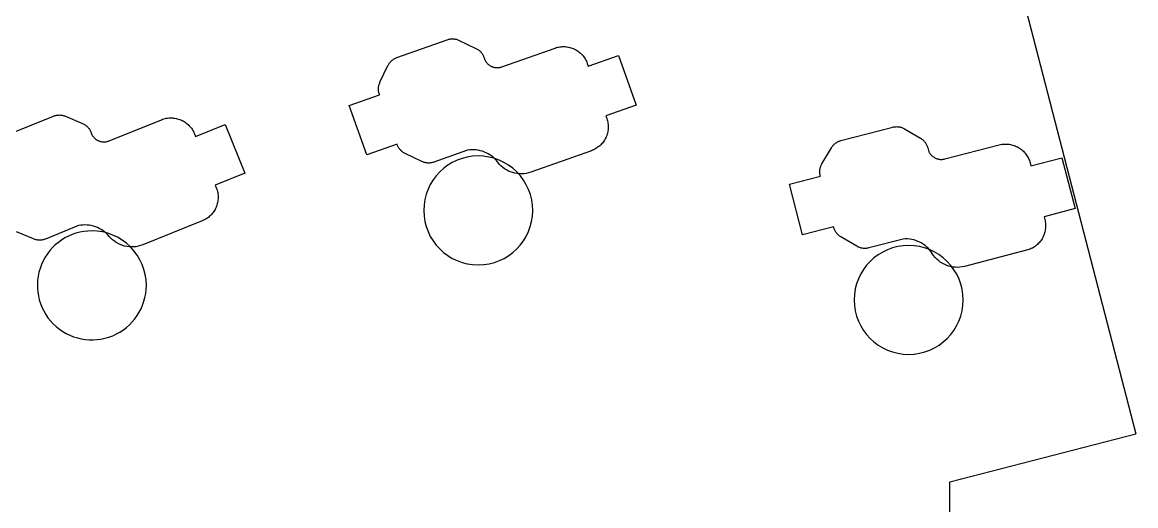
# Model space of a CAD drawing. Header units: millimetres. Extents: x 88 to 341, y 125 to 249.
# Drawn here: x 283.7 to 340.9, y 186.4 to 211.3 of the extents above; entities that cross this region are included whole.
import ezdxf

# ---------------------------------------------------------------- set-up
doc = ezdxf.new("R2010")
doc.units = ezdxf.units.MM
doc.layers.get('0').update_dxf_attribs({"linetype": 'CONTINUOUS'})

msp = doc.modelspace()

# ---------------------------------------------------------------- linework, layer by layer
at = {"color": 7}
for points in [[(331.3761, 227.0334), (340.9201, 190.1292)], [(331.3761, 227.0334), (340.9201, 190.1292)], [(282.76, 205.4159), (285.3111, 206.4466), (285.3482, 206.4606), (285.3859, 206.4726), (285.4239, 206.4827), (285.4623, 206.491), (285.5009, 206.4973), (285.5398, 206.5017), (285.5787, 206.5042), (285.6177, 206.5048), (285.6568, 206.5036), (285.6957, 206.5004), (285.7344, 206.4953), (285.773, 206.4883), (285.8112, 206.4794), (285.849, 206.4686), (285.8865, 206.4559), (285.9234, 206.4413), (286.8011, 206.0687), (286.8372, 206.0523), (286.8724, 206.0342), (286.9064, 206.0145), (286.9394, 205.9931), (286.9712, 205.9703), (287.0018, 205.946), (287.0311, 205.9202), (287.0591, 205.893), (287.0858, 205.8645), (287.111, 205.8348), (287.1348, 205.8037), (287.1571, 205.7716), (287.1779, 205.7382), (287.197, 205.7038), (287.2145, 205.6684), (287.2303, 205.632), (287.2869, 205.4919), (287.3035, 205.4629), (287.3213, 205.435), (287.3403, 205.4081), (287.3603, 205.3824), (287.3813, 205.3578), (287.4034, 205.3343), (287.4264, 205.3119), (287.4503, 205.2907), (287.475, 205.2707), (287.5005, 205.2519), (287.5268, 205.2343), (287.5538, 205.2179), (287.5815, 205.2028), (287.6098, 205.1889), (287.6386, 205.1763), (287.668, 205.1651), (287.6978, 205.1551), (287.728, 205.1465), (287.7587, 205.1392), (287.7896, 205.1333), (287.8209, 205.1287), (287.8524, 205.1256), (287.884, 205.1239), (287.9159, 205.1236), (287.9478, 205.1248), (287.9797, 205.1274), (288.0117, 205.1315), (288.0436, 205.1371), (288.0754, 205.1443), (288.1071, 205.1529), (288.1386, 205.1632), (288.1699, 205.175), (290.8587, 206.2613), (290.9191, 206.284), (290.9802, 206.3035), (291.0421, 206.32), (291.1044, 206.3334), (291.1672, 206.3437), (291.2303, 206.3508), (291.2936, 206.3549), (291.3571, 206.3559), (291.4204, 206.3538), (291.4837, 206.3486), (291.5467, 206.3404), (291.6093, 206.329), (291.6714, 206.3145), (291.7329, 206.297), (291.7937, 206.2763), (291.8537, 206.2526), (291.9124, 206.226), (291.9695, 206.1966), (292.0248, 206.1645), (292.0784, 206.1299), (292.13, 206.0927), (292.1797, 206.0532), (292.2274, 206.0113), (292.2729, 205.9672), (292.3163, 205.9209), (292.3573, 205.8725), (292.396, 205.8221), (292.4322, 205.7698), (292.4659, 205.7156), (292.497, 205.6597), (292.5254, 205.6021), (292.551, 205.543), (292.6072, 205.4039), (294.1371, 206.022), (295.1485, 203.5186), (293.6187, 202.9005), (293.6749, 202.7614), (293.6975, 202.701), (293.7171, 202.6399), (293.7336, 202.5781), (293.7469, 202.5157), (293.7572, 202.4529), (293.7644, 202.3898), (293.7685, 202.3265), (293.7695, 202.2631), (293.7674, 202.1997), (293.7622, 202.1365), (293.7539, 202.0735), (293.7425, 202.0109), (293.7281, 201.9487), (293.7105, 201.8872), (293.6899, 201.8264), (293.6662, 201.7665), (293.6395, 201.7078), (293.6101, 201.6507), (293.5781, 201.5953), (293.5434, 201.5418), (293.5063, 201.4901), (293.4667, 201.4404), (293.4248, 201.3927), (293.3807, 201.3472), (293.3344, 201.3039), (293.286, 201.2628), (293.2356, 201.2241), (293.1833, 201.1879), (293.1292, 201.1542), (293.0733, 201.1231), (293.0157, 201.0947), (292.9565, 201.0691), (289.8968, 199.8329), (289.782, 199.7918), (289.6656, 199.7605), (289.5482, 199.7387), (289.4303, 199.7265), (289.3125, 199.7236), (289.1953, 199.7299), (289.0793, 199.7453), (288.965, 199.7696), (288.8529, 199.8027), (288.7435, 199.8445), (288.6375, 199.8948), (288.5353, 199.9535), (288.4376, 200.0204), (288.3447, 200.0955), (288.2573, 200.1785), (288.176, 200.2694), (288.1016, 200.3533), (288.0224, 200.4312), (287.9385, 200.503), (287.8505, 200.5685), (287.7586, 200.6275), (287.6632, 200.6801), (287.5647, 200.7259), (287.4634, 200.765), (287.3597, 200.7972), (287.2539, 200.8224), (287.1465, 200.8404), (287.0378, 200.8511), (286.9281, 200.8544), (286.8178, 200.8501), (286.7074, 200.8382), (286.597, 200.8185), (284.8952, 200.131), (284.8581, 200.117), (284.8204, 200.105), (284.7824, 200.0948), (284.744, 200.0866), (284.7054, 200.0803), (284.6665, 200.0759), (284.6276, 200.0733), (284.5886, 200.0727), (284.5496, 200.074), (284.5106, 200.0772), (284.4719, 200.0823), (284.4333, 200.0893), (284.3951, 200.0982), (284.3573, 200.109), (284.3199, 200.1217), (284.2829, 200.1363), (283.4052, 200.5089)], [(282.76, 205.4159), (285.3111, 206.4466), (285.3482, 206.4606), (285.3859, 206.4726), (285.4239, 206.4827), (285.4623, 206.491), (285.5009, 206.4973), (285.5398, 206.5017), (285.5787, 206.5042), (285.6177, 206.5048), (285.6568, 206.5036), (285.6957, 206.5004), (285.7344, 206.4953), (285.773, 206.4883), (285.8112, 206.4794), (285.849, 206.4686), (285.8865, 206.4559), (285.9234, 206.4413), (286.8011, 206.0687), (286.8372, 206.0523), (286.8724, 206.0342), (286.9064, 206.0145), (286.9394, 205.9931), (286.9712, 205.9703), (287.0018, 205.946), (287.0311, 205.9202), (287.0591, 205.893), (287.0858, 205.8645), (287.111, 205.8348), (287.1348, 205.8037), (287.1571, 205.7716), (287.1779, 205.7382), (287.197, 205.7038), (287.2145, 205.6684), (287.2303, 205.632), (287.2869, 205.4919), (287.3035, 205.4629), (287.3213, 205.435), (287.3403, 205.4081), (287.3603, 205.3824), (287.3813, 205.3578), (287.4034, 205.3343), (287.4264, 205.3119), (287.4503, 205.2907), (287.475, 205.2707), (287.5005, 205.2519), (287.5268, 205.2343), (287.5538, 205.2179), (287.5815, 205.2028), (287.6098, 205.1889), (287.6386, 205.1763), (287.668, 205.1651), (287.6978, 205.1551), (287.728, 205.1465), (287.7587, 205.1392), (287.7896, 205.1333), (287.8209, 205.1287), (287.8524, 205.1256), (287.884, 205.1239), (287.9159, 205.1236), (287.9478, 205.1248), (287.9797, 205.1274), (288.0117, 205.1315), (288.0436, 205.1371), (288.0754, 205.1443), (288.1071, 205.1529), (288.1386, 205.1632), (288.1699, 205.175), (290.8587, 206.2613), (290.9191, 206.284), (290.9802, 206.3035), (291.0421, 206.32), (291.1044, 206.3334), (291.1672, 206.3437), (291.2303, 206.3508), (291.2936, 206.3549), (291.3571, 206.3559), (291.4204, 206.3538), (291.4837, 206.3486), (291.5467, 206.3404), (291.6093, 206.329), (291.6714, 206.3145), (291.7329, 206.297), (291.7937, 206.2763), (291.8537, 206.2526), (291.9124, 206.226), (291.9695, 206.1966), (292.0248, 206.1645), (292.0784, 206.1299), (292.13, 206.0927), (292.1797, 206.0532), (292.2274, 206.0113), (292.2729, 205.9672), (292.3163, 205.9209), (292.3573, 205.8725), (292.396, 205.8221), (292.4322, 205.7698), (292.4659, 205.7156), (292.497, 205.6597), (292.5254, 205.6021), (292.551, 205.543), (292.6072, 205.4039), (294.1371, 206.022), (295.1485, 203.5186), (293.6187, 202.9005), (293.6749, 202.7614), (293.6975, 202.701), (293.7171, 202.6399), (293.7336, 202.5781), (293.7469, 202.5157), (293.7572, 202.4529), (293.7644, 202.3898), (293.7685, 202.3265), (293.7695, 202.2631), (293.7674, 202.1997), (293.7622, 202.1365), (293.7539, 202.0735), (293.7425, 202.0109), (293.7281, 201.9487), (293.7105, 201.8872), (293.6899, 201.8264), (293.6662, 201.7665), (293.6395, 201.7078), (293.6101, 201.6507), (293.5781, 201.5953), (293.5434, 201.5418), (293.5063, 201.4901), (293.4667, 201.4404), (293.4248, 201.3927), (293.3807, 201.3472), (293.3344, 201.3039), (293.286, 201.2628), (293.2356, 201.2241), (293.1833, 201.1879), (293.1292, 201.1542), (293.0733, 201.1231), (293.0157, 201.0947), (292.9565, 201.0691), (289.8968, 199.8329), (289.782, 199.7918), (289.6656, 199.7605), (289.5482, 199.7387), (289.4303, 199.7265), (289.3125, 199.7236), (289.1953, 199.7299), (289.0793, 199.7453), (288.965, 199.7696), (288.8529, 199.8027), (288.7435, 199.8445), (288.6375, 199.8948), (288.5353, 199.9535), (288.4376, 200.0204), (288.3447, 200.0955), (288.2573, 200.1785), (288.176, 200.2694), (288.1016, 200.3533), (288.0224, 200.4312), (287.9385, 200.503), (287.8505, 200.5685), (287.7586, 200.6275), (287.6632, 200.6801), (287.5647, 200.7259), (287.4634, 200.765), (287.3597, 200.7972), (287.2539, 200.8224), (287.1465, 200.8404), (287.0378, 200.8511), (286.9281, 200.8544), (286.8178, 200.8501), (286.7074, 200.8382), (286.597, 200.8185), (284.8952, 200.131), (284.8581, 200.117), (284.8204, 200.105), (284.7824, 200.0948), (284.744, 200.0866), (284.7054, 200.0803), (284.6665, 200.0759), (284.6276, 200.0733), (284.5886, 200.0727), (284.5496, 200.074), (284.5106, 200.0772), (284.4719, 200.0823), (284.4333, 200.0893), (284.3951, 200.0982), (284.3573, 200.109), (284.3199, 200.1217), (284.2829, 200.1363), (283.4052, 200.5089)], [(331.3761, 187.661), (340.9201, 190.1292)], [(331.3761, 187.661), (340.9201, 190.1292)], [(298.284, 166.8266), (331.3761, 166.8266), (331.3761, 187.661)], [(298.284, 166.8266), (331.3761, 166.8266), (331.3761, 187.661)]]:
    msp.add_lwpolyline(points, dxfattribs=at)
for points in [[(305.8554, 210.4173), (305.8943, 210.4143), (305.9331, 210.4094), (305.9716, 210.4026), (306.0097, 210.3939), (306.0475, 210.3834), (306.0849, 210.3709), (306.1217, 210.3566), (306.1579, 210.3404), (307.0186, 209.9299), (307.054, 209.912), (307.0883, 209.8923), (307.1215, 209.8711), (307.1535, 209.8484), (307.1842, 209.8242), (307.2137, 209.7985), (307.2419, 209.7715), (307.2687, 209.7432), (307.2941, 209.7135), (307.3181, 209.6827), (307.3405, 209.6507), (307.3613, 209.6175), (307.3806, 209.5833), (307.3982, 209.5481), (307.4141, 209.512), (307.4283, 209.4749), (307.4787, 209.3325), (307.4941, 209.3028), (307.5107, 209.2741), (307.5284, 209.2465), (307.5473, 209.2199), (307.5673, 209.1944), (307.5883, 209.1699), (307.6103, 209.1466), (307.6332, 209.1244), (307.6571, 209.1033), (307.6818, 209.0834), (307.7072, 209.0646), (307.7335, 209.0471), (307.7605, 209.0308), (307.7881, 209.0157), (307.8164, 209.0019), (307.8452, 208.9893), (307.8746, 208.9781), (307.9044, 208.9681), (307.9347, 208.9595), (307.9654, 208.9523), (307.9964, 208.9464), (308.0277, 208.9419), (308.0593, 208.9388), (308.0911, 208.9371), (308.123, 208.9369), (308.1551, 208.9381), (308.1872, 208.9408), (308.2193, 208.945), (308.2514, 208.9508), (308.2834, 208.9581), (308.3154, 208.9669), (308.3471, 208.9773), (311.0808, 209.9454), (311.1421, 209.9654), (311.204, 209.9823), (311.2665, 209.996), (311.3294, 210.0067), (311.3926, 210.0142), (311.4559, 210.0186), (311.5194, 210.0199), (311.5828, 210.0181), (311.646, 210.0133), (311.7089, 210.0053), (311.7715, 209.9943), (311.8335, 209.9802), (311.895, 209.9631), (311.9557, 209.9429), (312.0155, 209.9196), (312.0744, 209.8933), (312.1319, 209.8641), (312.1876, 209.8322), (312.2415, 209.7978), (312.2935, 209.7608), (312.3435, 209.7215), (312.3914, 209.6798), (312.4372, 209.6359), (312.4808, 209.5898), (312.5221, 209.5416), (312.561, 209.4915), (312.5974, 209.4395), (312.6313, 209.3856), (312.6626, 209.3301), (312.6913, 209.2729), (312.7171, 209.2141), (312.7402, 209.1539), (312.7902, 209.0125), (314.3456, 209.5633), (315.2469, 207.0181), (313.6915, 206.4673), (313.7416, 206.326), (313.7616, 206.2647), (313.7785, 206.2027), (313.7922, 206.1402), (313.8029, 206.0773), (313.8104, 206.0142), (313.8148, 205.9508), (313.8161, 205.8874), (313.8144, 205.824), (313.8095, 205.7607), (313.8015, 205.6978), (313.7905, 205.6352), (313.7764, 205.5732), (313.7593, 205.5117), (313.7391, 205.451), (313.7158, 205.3912), (313.6895, 205.3323), (313.6603, 205.2748), (313.6284, 205.2191), (313.594, 205.1652), (313.5571, 205.1132), (313.5177, 205.0632), (313.476, 205.0153), (313.4321, 204.9695), (313.386, 204.9259), (313.3379, 204.8846), (313.2877, 204.8457), (313.2357, 204.8093), (313.1819, 204.7754), (313.1263, 204.7441), (313.0691, 204.7155), (313.0103, 204.6896), (312.9501, 204.6666), (309.8394, 203.565), (309.7228, 203.529), (309.6052, 203.5027), (309.487, 203.4862), (309.3687, 203.4791), (309.2509, 203.4813), (309.1341, 203.4927), (309.0188, 203.5132), (308.9057, 203.5425), (308.7951, 203.5804), (308.6877, 203.6269), (308.584, 203.6818), (308.4845, 203.7449), (308.3897, 203.816), (308.3002, 203.8951), (308.2165, 203.9818), (308.1392, 204.0762), (308.0686, 204.1633), (307.9928, 204.2445), (307.9122, 204.3199), (307.8271, 204.3891), (307.7378, 204.4522), (307.6448, 204.5088), (307.5484, 204.5589), (307.4489, 204.6024), (307.3467, 204.6391), (307.2422, 204.6689), (307.1356, 204.6915), (307.0275, 204.707), (306.9181, 204.715), (306.8077, 204.7156), (306.6968, 204.7085), (306.5857, 204.6936), (304.8555, 204.081), (304.8178, 204.0686), (304.7797, 204.0583), (304.7413, 204.0498), (304.7026, 204.0432), (304.6637, 204.0386), (304.6247, 204.0359), (304.5856, 204.0351), (304.5466, 204.0362), (304.5077, 204.0392), (304.469, 204.0441), (304.4305, 204.0508), (304.3923, 204.0595), (304.3545, 204.0701), (304.3171, 204.0825), (304.2803, 204.0968), (304.2441, 204.113), (303.3834, 204.5235), (303.348, 204.5415), (303.3137, 204.5611), (303.2806, 204.5823), (303.2486, 204.605), (303.2178, 204.6293), (303.1883, 204.6549), (303.1601, 204.6819), (303.1333, 204.7103), (303.1079, 204.7399), (303.084, 204.7708), (303.0616, 204.8028), (303.0407, 204.8359), (303.0214, 204.8701), (303.0038, 204.9053), (302.9879, 204.9415), (302.9737, 204.9785), (302.9651, 205.0028), (301.4098, 204.452), (300.5085, 206.9972), (302.0638, 207.5479), (302.0553, 207.5722), (302.0429, 207.6099), (302.0326, 207.648), (302.0241, 207.6865), (302.0175, 207.7252), (302.0129, 207.7641), (302.0102, 207.8031), (302.0094, 207.8421), (302.0105, 207.8811), (302.0135, 207.92), (302.0183, 207.9588), (302.0251, 207.9973), (302.0338, 208.0354), (302.0444, 208.0732), (302.0568, 208.1106), (302.0711, 208.1474), (302.0873, 208.1837), (302.4978, 209.0443), (302.5158, 209.0797), (302.5354, 209.114), (302.5566, 209.1472), (302.5793, 209.1792), (302.6035, 209.2099), (302.6292, 209.2394), (302.6562, 209.2676), (302.6846, 209.2944), (302.7142, 209.3198), (302.7451, 209.3438), (302.7771, 209.3662), (302.8102, 209.3871), (302.8444, 209.4063), (302.8796, 209.4239), (302.9158, 209.4399), (302.9528, 209.454), (305.5465, 210.3725), (305.5842, 210.3848), (305.6223, 210.3952), (305.6608, 210.4036), (305.6995, 210.4102), (305.7384, 210.4148), (305.7774, 210.4175), (305.8164, 210.4184)], [(305.8554, 210.4173), (305.8943, 210.4143), (305.9331, 210.4094), (305.9716, 210.4026), (306.0097, 210.3939), (306.0475, 210.3834), (306.0849, 210.3709), (306.1217, 210.3566), (306.1579, 210.3404), (307.0186, 209.9299), (307.054, 209.912), (307.0883, 209.8923), (307.1215, 209.8711), (307.1535, 209.8484), (307.1842, 209.8242), (307.2137, 209.7985), (307.2419, 209.7715), (307.2687, 209.7432), (307.2941, 209.7135), (307.3181, 209.6827), (307.3405, 209.6507), (307.3613, 209.6175), (307.3806, 209.5833), (307.3982, 209.5481), (307.4141, 209.512), (307.4283, 209.4749), (307.4787, 209.3325), (307.4941, 209.3028), (307.5107, 209.2741), (307.5284, 209.2465), (307.5473, 209.2199), (307.5673, 209.1944), (307.5883, 209.1699), (307.6103, 209.1466), (307.6332, 209.1244), (307.6571, 209.1033), (307.6818, 209.0834), (307.7072, 209.0646), (307.7335, 209.0471), (307.7605, 209.0308), (307.7881, 209.0157), (307.8164, 209.0019), (307.8452, 208.9893), (307.8746, 208.9781), (307.9044, 208.9681), (307.9347, 208.9595), (307.9654, 208.9523), (307.9964, 208.9464), (308.0277, 208.9419), (308.0593, 208.9388), (308.0911, 208.9371), (308.123, 208.9369), (308.1551, 208.9381), (308.1872, 208.9408), (308.2193, 208.945), (308.2514, 208.9508), (308.2834, 208.9581), (308.3154, 208.9669), (308.3471, 208.9773), (311.0808, 209.9454), (311.1421, 209.9654), (311.204, 209.9823), (311.2665, 209.996), (311.3294, 210.0067), (311.3926, 210.0142), (311.4559, 210.0186), (311.5194, 210.0199), (311.5828, 210.0181), (311.646, 210.0133), (311.7089, 210.0053), (311.7715, 209.9943), (311.8335, 209.9802), (311.895, 209.9631), (311.9557, 209.9429), (312.0155, 209.9196), (312.0744, 209.8933), (312.1319, 209.8641), (312.1876, 209.8322), (312.2415, 209.7978), (312.2935, 209.7608), (312.3435, 209.7215), (312.3914, 209.6798), (312.4372, 209.6359), (312.4808, 209.5898), (312.5221, 209.5416), (312.561, 209.4915), (312.5974, 209.4395), (312.6313, 209.3856), (312.6626, 209.3301), (312.6913, 209.2729), (312.7171, 209.2141), (312.7402, 209.1539), (312.7902, 209.0125), (314.3456, 209.5633), (315.2469, 207.0181), (313.6915, 206.4673), (313.7416, 206.326), (313.7616, 206.2647), (313.7785, 206.2027), (313.7922, 206.1402), (313.8029, 206.0773), (313.8104, 206.0142), (313.8148, 205.9508), (313.8161, 205.8874), (313.8144, 205.824), (313.8095, 205.7607), (313.8015, 205.6978), (313.7905, 205.6352), (313.7764, 205.5732), (313.7593, 205.5117), (313.7391, 205.451), (313.7158, 205.3912), (313.6895, 205.3323), (313.6603, 205.2748), (313.6284, 205.2191), (313.594, 205.1652), (313.5571, 205.1132), (313.5177, 205.0632), (313.476, 205.0153), (313.4321, 204.9695), (313.386, 204.9259), (313.3379, 204.8846), (313.2877, 204.8457), (313.2357, 204.8093), (313.1819, 204.7754), (313.1263, 204.7441), (313.0691, 204.7155), (313.0103, 204.6896), (312.9501, 204.6666), (309.8394, 203.565), (309.7228, 203.529), (309.6052, 203.5027), (309.487, 203.4862), (309.3687, 203.4791), (309.2509, 203.4813), (309.1341, 203.4927), (309.0188, 203.5132), (308.9057, 203.5425), (308.7951, 203.5804), (308.6877, 203.6269), (308.584, 203.6818), (308.4845, 203.7449), (308.3897, 203.816), (308.3002, 203.8951), (308.2165, 203.9818), (308.1392, 204.0762), (308.0686, 204.1633), (307.9928, 204.2445), (307.9122, 204.3199), (307.8271, 204.3891), (307.7378, 204.4522), (307.6448, 204.5088), (307.5484, 204.5589), (307.4489, 204.6024), (307.3467, 204.6391), (307.2422, 204.6689), (307.1356, 204.6915), (307.0275, 204.707), (306.9181, 204.715), (306.8077, 204.7156), (306.6968, 204.7085), (306.5857, 204.6936), (304.8555, 204.081), (304.8178, 204.0686), (304.7797, 204.0583), (304.7413, 204.0498), (304.7026, 204.0432), (304.6637, 204.0386), (304.6247, 204.0359), (304.5856, 204.0351), (304.5466, 204.0362), (304.5077, 204.0392), (304.469, 204.0441), (304.4305, 204.0508), (304.3923, 204.0595), (304.3545, 204.0701), (304.3171, 204.0825), (304.2803, 204.0968), (304.2441, 204.113), (303.3834, 204.5235), (303.348, 204.5415), (303.3137, 204.5611), (303.2806, 204.5823), (303.2486, 204.605), (303.2178, 204.6293), (303.1883, 204.6549), (303.1601, 204.6819), (303.1333, 204.7103), (303.1079, 204.7399), (303.084, 204.7708), (303.0616, 204.8028), (303.0407, 204.8359), (303.0214, 204.8701), (303.0038, 204.9053), (302.9879, 204.9415), (302.9737, 204.9785), (302.9651, 205.0028), (301.4098, 204.452), (300.5085, 206.9972), (302.0638, 207.5479), (302.0553, 207.5722), (302.0429, 207.6099), (302.0326, 207.648), (302.0241, 207.6865), (302.0175, 207.7252), (302.0129, 207.7641), (302.0102, 207.8031), (302.0094, 207.8421), (302.0105, 207.8811), (302.0135, 207.92), (302.0183, 207.9588), (302.0251, 207.9973), (302.0338, 208.0354), (302.0444, 208.0732), (302.0568, 208.1106), (302.0711, 208.1474), (302.0873, 208.1837), (302.4978, 209.0443), (302.5158, 209.0797), (302.5354, 209.114), (302.5566, 209.1472), (302.5793, 209.1792), (302.6035, 209.2099), (302.6292, 209.2394), (302.6562, 209.2676), (302.6846, 209.2944), (302.7142, 209.3198), (302.7451, 209.3438), (302.7771, 209.3662), (302.8102, 209.3871), (302.8444, 209.4063), (302.8796, 209.4239), (302.9158, 209.4399), (302.9528, 209.454), (305.5465, 210.3725), (305.5842, 210.3848), (305.6223, 210.3952), (305.6608, 210.4036), (305.6995, 210.4102), (305.7384, 210.4148), (305.7774, 210.4175), (305.8164, 210.4184)], [(328.6681, 205.905), (328.7071, 205.9024), (328.7458, 205.8979), (328.7843, 205.8915), (328.8225, 205.8833), (328.8603, 205.8732), (328.8975, 205.8612), (328.9343, 205.8474), (328.9704, 205.8317), (329.0058, 205.8143), (329.0405, 205.795), (329.8621, 205.311), (329.8958, 205.29), (329.9283, 205.2675), (329.9595, 205.2435), (329.9894, 205.2181), (330.0179, 205.1913), (330.045, 205.1631), (330.0708, 205.1337), (330.095, 205.1032), (330.1177, 205.0714), (330.1389, 205.0386), (330.1584, 205.0048), (330.1763, 204.9699), (330.1925, 204.9342), (330.207, 204.8976), (330.2197, 204.8602), (330.2306, 204.822), (330.2684, 204.6757), (330.2811, 204.6448), (330.2952, 204.6148), (330.3104, 204.5857), (330.3269, 204.5576), (330.3446, 204.5304), (330.3634, 204.5042), (330.3833, 204.4791), (330.4042, 204.455), (330.4261, 204.4319), (330.449, 204.4099), (330.4727, 204.389), (330.4974, 204.3693), (330.5228, 204.3506), (330.549, 204.3332), (330.576, 204.317), (330.6036, 204.302), (330.6319, 204.2882), (330.6608, 204.2757), (330.6902, 204.2645), (330.7201, 204.2546), (330.7505, 204.246), (330.7813, 204.2388), (330.8125, 204.2329), (330.844, 204.2285), (330.8758, 204.2255), (330.9078, 204.2239), (330.94, 204.2238), (330.9724, 204.2252), (331.0049, 204.2282), (331.0374, 204.2326), (331.07, 204.2386), (331.1025, 204.2463), (333.9102, 204.9724), (333.973, 204.9869), (334.0362, 204.9984), (334.0996, 205.0066), (334.1632, 205.0117), (334.2268, 205.0137), (334.2903, 205.0126), (334.3536, 205.0084), (334.4166, 205.0011), (334.4792, 204.9908), (334.5412, 204.9774), (334.6025, 204.9609), (334.6631, 204.9415), (334.7228, 204.919), (334.7815, 204.8936), (334.8391, 204.8652), (334.8955, 204.8339), (334.9502, 204.7998), (335.0029, 204.7632), (335.0536, 204.7242), (335.1022, 204.6828), (335.1486, 204.6393), (335.1927, 204.5936), (335.2345, 204.5458), (335.2739, 204.4961), (335.3108, 204.4446), (335.3452, 204.3912), (335.377, 204.3362), (335.4061, 204.2796), (335.4324, 204.2215), (335.4559, 204.1621), (335.4766, 204.1013), (335.4943, 204.0393), (335.5318, 203.894), (337.1293, 204.3072), (337.8053, 201.6932), (336.2078, 201.28), (336.2454, 201.1348), (336.26, 201.072), (336.2714, 201.0088), (336.2797, 200.9454), (336.2848, 200.8818), (336.2868, 200.8182), (336.2857, 200.7547), (336.2814, 200.6914), (336.2742, 200.6284), (336.2638, 200.5658), (336.2504, 200.5038), (336.234, 200.4424), (336.2145, 200.3819), (336.1921, 200.3222), (336.1667, 200.2635), (336.1383, 200.2059), (336.1069, 200.1495), (336.0728, 200.0948), (336.0362, 200.042), (335.9972, 199.9913), (335.9559, 199.9428), (335.9123, 199.8964), (335.8666, 199.8523), (335.8189, 199.8105), (335.7692, 199.7711), (335.7176, 199.7342), (335.6643, 199.6998), (335.6093, 199.668), (335.5527, 199.6389), (335.4946, 199.6126), (335.4351, 199.5891), (335.3743, 199.5684), (335.3123, 199.5507), (332.1174, 198.7245), (331.9982, 198.6987), (331.8787, 198.6828), (331.7595, 198.6766), (331.641, 198.6799), (331.5239, 198.6924), (331.4085, 198.714), (331.2955, 198.7444), (331.1853, 198.7834), (331.0785, 198.8309), (330.9755, 198.8865), (330.877, 198.9503), (330.7833, 199.0218), (330.6951, 199.1009), (330.6129, 199.1874), (330.5371, 199.2812), (330.4682, 199.3819), (330.4055, 199.4748), (330.3371, 199.5624), (330.2634, 199.6444), (330.1846, 199.7208), (330.1012, 199.7914), (330.0135, 199.856), (329.9218, 199.9143), (329.8265, 199.9663), (329.7278, 200.0117), (329.6263, 200.0505), (329.5222, 200.0823), (329.4158, 200.1072), (329.3074, 200.1247), (329.1976, 200.1349), (329.0865, 200.1375), (328.9745, 200.1324), (327.1975, 199.6728), (327.1589, 199.6639), (327.12, 199.6568), (327.0809, 199.6517), (327.0418, 199.6486), (327.0027, 199.6474), (326.9636, 199.6481), (326.9246, 199.6507), (326.8859, 199.6551), (326.8474, 199.6615), (326.8092, 199.6698), (326.7714, 199.6799), (326.7342, 199.6918), (326.6974, 199.7056), (326.6613, 199.7213), (326.6259, 199.7388), (326.5912, 199.7581), (325.7696, 200.242), (325.7359, 200.263), (325.7034, 200.2855), (325.6722, 200.3095), (325.6423, 200.335), (325.6138, 200.3618), (325.5866, 200.3899), (325.5609, 200.4193), (325.5367, 200.4499), (325.514, 200.4816), (325.4928, 200.5144), (325.4733, 200.5483), (325.4554, 200.5831), (325.4392, 200.6188), (325.4247, 200.6554), (325.412, 200.6929), (325.4011, 200.731), (325.3946, 200.7559), (323.7972, 200.3428), (323.1212, 202.9568), (324.7186, 203.3699), (324.7122, 203.3948), (324.7032, 203.4335), (324.6962, 203.4724), (324.6911, 203.5114), (324.6879, 203.5505), (324.6867, 203.5897), (324.6874, 203.6288), (324.69, 203.6677), (324.6945, 203.7065), (324.7008, 203.745), (324.7091, 203.7832), (324.7192, 203.8209), (324.7312, 203.8582), (324.745, 203.8949), (324.7606, 203.9311), (324.7781, 203.9665), (324.7974, 204.0012), (325.2814, 204.8228), (325.3023, 204.8565), (325.3249, 204.8889), (325.3489, 204.9201), (325.3743, 204.95), (325.4011, 204.9786), (325.4292, 205.0057), (325.4586, 205.0314), (325.4892, 205.0557), (325.5209, 205.0784), (325.5538, 205.0995), (325.5876, 205.1191), (325.6224, 205.137), (325.6582, 205.1532), (325.6948, 205.1677), (325.7322, 205.1804), (325.7704, 205.1913), (328.4342, 205.8802), (328.4728, 205.8892), (328.5117, 205.8962), (328.5507, 205.9013), (328.5899, 205.9044), (328.629, 205.9057)], [(328.6681, 205.905), (328.7071, 205.9024), (328.7458, 205.8979), (328.7843, 205.8915), (328.8225, 205.8833), (328.8603, 205.8732), (328.8975, 205.8612), (328.9343, 205.8474), (328.9704, 205.8317), (329.0058, 205.8143), (329.0405, 205.795), (329.8621, 205.311), (329.8958, 205.29), (329.9283, 205.2675), (329.9595, 205.2435), (329.9894, 205.2181), (330.0179, 205.1913), (330.045, 205.1631), (330.0708, 205.1337), (330.095, 205.1032), (330.1177, 205.0714), (330.1389, 205.0386), (330.1584, 205.0048), (330.1763, 204.9699), (330.1925, 204.9342), (330.207, 204.8976), (330.2197, 204.8602), (330.2306, 204.822), (330.2684, 204.6757), (330.2811, 204.6448), (330.2952, 204.6148), (330.3104, 204.5857), (330.3269, 204.5576), (330.3446, 204.5304), (330.3634, 204.5042), (330.3833, 204.4791), (330.4042, 204.455), (330.4261, 204.4319), (330.449, 204.4099), (330.4727, 204.389), (330.4974, 204.3693), (330.5228, 204.3506), (330.549, 204.3332), (330.576, 204.317), (330.6036, 204.302), (330.6319, 204.2882), (330.6608, 204.2757), (330.6902, 204.2645), (330.7201, 204.2546), (330.7505, 204.246), (330.7813, 204.2388), (330.8125, 204.2329), (330.844, 204.2285), (330.8758, 204.2255), (330.9078, 204.2239), (330.94, 204.2238), (330.9724, 204.2252), (331.0049, 204.2282), (331.0374, 204.2326), (331.07, 204.2386), (331.1025, 204.2463), (333.9102, 204.9724), (333.973, 204.9869), (334.0362, 204.9984), (334.0996, 205.0066), (334.1632, 205.0117), (334.2268, 205.0137), (334.2903, 205.0126), (334.3536, 205.0084), (334.4166, 205.0011), (334.4792, 204.9908), (334.5412, 204.9774), (334.6025, 204.9609), (334.6631, 204.9415), (334.7228, 204.919), (334.7815, 204.8936), (334.8391, 204.8652), (334.8955, 204.8339), (334.9502, 204.7998), (335.0029, 204.7632), (335.0536, 204.7242), (335.1022, 204.6828), (335.1486, 204.6393), (335.1927, 204.5936), (335.2345, 204.5458), (335.2739, 204.4961), (335.3108, 204.4446), (335.3452, 204.3912), (335.377, 204.3362), (335.4061, 204.2796), (335.4324, 204.2215), (335.4559, 204.1621), (335.4766, 204.1013), (335.4943, 204.0393), (335.5318, 203.894), (337.1293, 204.3072), (337.8053, 201.6932), (336.2078, 201.28), (336.2454, 201.1348), (336.26, 201.072), (336.2714, 201.0088), (336.2797, 200.9454), (336.2848, 200.8818), (336.2868, 200.8182), (336.2857, 200.7547), (336.2814, 200.6914), (336.2742, 200.6284), (336.2638, 200.5658), (336.2504, 200.5038), (336.234, 200.4424), (336.2145, 200.3819), (336.1921, 200.3222), (336.1667, 200.2635), (336.1383, 200.2059), (336.1069, 200.1495), (336.0728, 200.0948), (336.0362, 200.042), (335.9972, 199.9913), (335.9559, 199.9428), (335.9123, 199.8964), (335.8666, 199.8523), (335.8189, 199.8105), (335.7692, 199.7711), (335.7176, 199.7342), (335.6643, 199.6998), (335.6093, 199.668), (335.5527, 199.6389), (335.4946, 199.6126), (335.4351, 199.5891), (335.3743, 199.5684), (335.3123, 199.5507), (332.1174, 198.7245), (331.9982, 198.6987), (331.8787, 198.6828), (331.7595, 198.6766), (331.641, 198.6799), (331.5239, 198.6924), (331.4085, 198.714), (331.2955, 198.7444), (331.1853, 198.7834), (331.0785, 198.8309), (330.9755, 198.8865), (330.877, 198.9503), (330.7833, 199.0218), (330.6951, 199.1009), (330.6129, 199.1874), (330.5371, 199.2812), (330.4682, 199.3819), (330.4055, 199.4748), (330.3371, 199.5624), (330.2634, 199.6444), (330.1846, 199.7208), (330.1012, 199.7914), (330.0135, 199.856), (329.9218, 199.9143), (329.8265, 199.9663), (329.7278, 200.0117), (329.6263, 200.0505), (329.5222, 200.0823), (329.4158, 200.1072), (329.3074, 200.1247), (329.1976, 200.1349), (329.0865, 200.1375), (328.9745, 200.1324), (327.1975, 199.6728), (327.1589, 199.6639), (327.12, 199.6568), (327.0809, 199.6517), (327.0418, 199.6486), (327.0027, 199.6474), (326.9636, 199.6481), (326.9246, 199.6507), (326.8859, 199.6551), (326.8474, 199.6615), (326.8092, 199.6698), (326.7714, 199.6799), (326.7342, 199.6918), (326.6974, 199.7056), (326.6613, 199.7213), (326.6259, 199.7388), (326.5912, 199.7581), (325.7696, 200.242), (325.7359, 200.263), (325.7034, 200.2855), (325.6722, 200.3095), (325.6423, 200.335), (325.6138, 200.3618), (325.5866, 200.3899), (325.5609, 200.4193), (325.5367, 200.4499), (325.514, 200.4816), (325.4928, 200.5144), (325.4733, 200.5483), (325.4554, 200.5831), (325.4392, 200.6188), (325.4247, 200.6554), (325.412, 200.6929), (325.4011, 200.731), (325.3946, 200.7559), (323.7972, 200.3428), (323.1212, 202.9568), (324.7186, 203.3699), (324.7122, 203.3948), (324.7032, 203.4335), (324.6962, 203.4724), (324.6911, 203.5114), (324.6879, 203.5505), (324.6867, 203.5897), (324.6874, 203.6288), (324.69, 203.6677), (324.6945, 203.7065), (324.7008, 203.745), (324.7091, 203.7832), (324.7192, 203.8209), (324.7312, 203.8582), (324.745, 203.8949), (324.7606, 203.9311), (324.7781, 203.9665), (324.7974, 204.0012), (325.2814, 204.8228), (325.3023, 204.8565), (325.3249, 204.8889), (325.3489, 204.9201), (325.3743, 204.95), (325.4011, 204.9786), (325.4292, 205.0057), (325.4586, 205.0314), (325.4892, 205.0557), (325.5209, 205.0784), (325.5538, 205.0995), (325.5876, 205.1191), (325.6224, 205.137), (325.6582, 205.1532), (325.6948, 205.1677), (325.7322, 205.1804), (325.7704, 205.1913), (328.4342, 205.8802), (328.4728, 205.8892), (328.5117, 205.8962), (328.5507, 205.9013), (328.5899, 205.9044), (328.629, 205.9057)], [(307.1351, 204.3996)], [(307.1351, 204.3996)], [(287.2808, 200.5513)], [(287.2808, 200.5513)], [(329.2521, 199.8022)], [(329.2521, 199.8022)]]:
    msp.add_lwpolyline(points, close=True, dxfattribs=at)
for points in [[(307.1351, 204.3996), (305.588703, 204.3996), (304.3351, 203.145997), (304.3351, 201.5996)], [(307.1351, 204.3996), (305.588703, 204.3996), (304.3351, 203.145997), (304.3351, 201.5996)], [(309.114999, 203.579499), (308.589897, 204.104601), (307.877706, 204.3996), (307.1351, 204.3996)], [(309.114999, 203.579499), (308.589897, 204.104601), (307.877706, 204.3996), (307.1351, 204.3996)], [(309.9351, 201.5996), (309.9351, 202.342206), (309.640101, 203.054397), (309.114999, 203.579499)], [(309.9351, 201.5996), (309.9351, 202.342206), (309.640101, 203.054397), (309.114999, 203.579499)], [(304.3351, 201.5996), (304.3351, 200.053203), (305.588703, 198.7996), (307.1351, 198.7996)], [(304.3351, 201.5996), (304.3351, 200.053203), (305.588703, 198.7996), (307.1351, 198.7996)], [(307.1351, 198.7996), (308.681497, 198.7996), (309.9351, 200.053203), (309.9351, 201.5996)], [(307.1351, 198.7996), (308.681497, 198.7996), (309.9351, 200.053203), (309.9351, 201.5996)], [(287.2808, 200.5513), (286.148306, 200.5513), (285.127324, 199.869102), (284.693937, 198.822814)], [(287.2808, 200.5513), (286.148306, 200.5513), (285.127324, 199.869102), (284.693937, 198.822814)], [(289.260699, 199.731199), (288.735597, 200.256301), (288.023406, 200.5513), (287.2808, 200.5513)], [(289.260699, 199.731199), (288.735597, 200.256301), (288.023406, 200.5513), (287.2808, 200.5513)], [(290.0808, 197.7513), (290.0808, 198.493906), (289.785801, 199.206097), (289.260699, 199.731199)], [(290.0808, 197.7513), (290.0808, 198.493906), (289.785801, 199.206097), (289.260699, 199.731199)], [(329.2521, 199.8022), (327.705703, 199.8022), (326.4521, 198.548597), (326.4521, 197.0022)], [(329.2521, 199.8022), (327.705703, 199.8022), (326.4521, 198.548597), (326.4521, 197.0022)], [(331.231999, 198.982099), (330.706897, 199.507201), (329.994706, 199.8022), (329.2521, 199.8022)], [(331.231999, 198.982099), (330.706897, 199.507201), (329.994706, 199.8022), (329.2521, 199.8022)], [(284.693937, 198.822814), (284.260551, 197.776525), (284.500107, 196.572195), (285.300901, 195.771401)], [(284.693937, 198.822814), (284.260551, 197.776525), (284.500107, 196.572195), (285.300901, 195.771401)], [(332.0521, 197.0022), (332.0521, 197.744806), (331.757101, 198.456997), (331.231999, 198.982099)], [(332.0521, 197.0022), (332.0521, 197.744806), (331.757101, 198.456997), (331.231999, 198.982099)], [(288.352314, 195.164437), (289.398602, 195.597824), (290.0808, 196.618806), (290.0808, 197.7513)], [(288.352314, 195.164437), (289.398602, 195.597824), (290.0808, 196.618806), (290.0808, 197.7513)], [(326.4521, 197.0022), (326.4521, 195.455803), (327.705703, 194.2022), (329.2521, 194.2022)], [(326.4521, 197.0022), (326.4521, 195.455803), (327.705703, 194.2022), (329.2521, 194.2022)], [(329.2521, 194.2022), (330.798497, 194.2022), (332.0521, 195.455803), (332.0521, 197.0022)], [(329.2521, 194.2022), (330.798497, 194.2022), (332.0521, 195.455803), (332.0521, 197.0022)], [(285.300901, 195.771401), (286.101695, 194.970607), (287.306025, 194.731051), (288.352314, 195.164437)], [(285.300901, 195.771401), (286.101695, 194.970607), (287.306025, 194.731051), (288.352314, 195.164437)]]:
    msp.add_open_spline(points, degree=3, dxfattribs=at)

doc.saveas('drawing.dxf')
